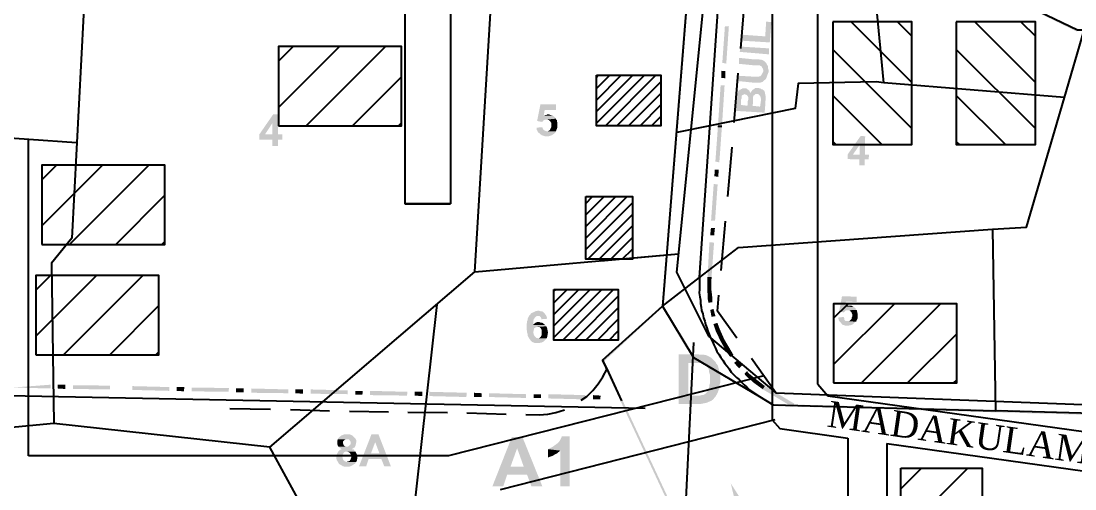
# Model space of a CAD drawing. Header units: metres. Extents: x 297 to 3998, y 336 to 1712.
# Drawn here: x 3272.2 to 3433.7, y 687.2 to 759 of the extents above; entities that cross this region are included whole.
import ezdxf

# ---------------------------------------------------------------- set-up
doc = ezdxf.new("R2010")
doc.units = ezdxf.units.M
doc.header["$MEASUREMENT"] = 0
doc.styles.add('ANAND', font='times.ttf')

msp = doc.modelspace()

# ---------------------------------------------------------------- hatches: boundary and pattern name
at = {"linetype": 'Continuous'}
for color, points in [(0, [(3381.811, 858.823), (3372.781, 741.878), (3372.476, 741.883)]), (0, [(3382.117, 858.818), (3381.811, 858.823), (3372.781, 741.878)]), (0, [(3434.077, 757.663), (3422.162, 763.148), (3422.571, 763.243)]), (0, [(3433.97, 757.36), (3434.077, 757.663), (3422.162, 763.148)]), (0, [(3382.589, 756.876), (3382.472, 755.962), (3386.944, 755.686), (3387.198, 758.835), (3386.385, 758.849), (3386.247, 756.613)]), (0, [(3380.066, 758.138), (3380.278, 752.438), (3379.67, 752.549)]), (0, [(3380.676, 758.128), (3380.066, 758.138), (3380.278, 752.438)]), (0, [(3386.812, 753.857), (3382.342, 754.235), (3382.457, 755.047), (3386.827, 754.772)]), (0, [(3382.225, 753.321), (3382.21, 752.406), (3384.648, 752.163), (3384.75, 752.161), (3385.055, 752.156), (3385.462, 752.15), (3385.562, 752.046), (3385.663, 752.044), (3385.762, 751.839), (3385.862, 751.736), (3385.959, 751.429), (3385.955, 751.226), (3385.827, 749.6), (3385.93, 749.7), (3386.137, 749.9), (3386.344, 750.1), (3386.449, 750.302), (3386.555, 750.606), (3386.662, 750.909), (3386.767, 751.111), (3386.772, 751.416), (3386.675, 751.723), (3386.68, 752.028), (3386.482, 752.336), (3386.384, 752.541), (3386.184, 752.748), (3385.882, 752.956), (3385.578, 753.063), (3385.171, 753.07), (3384.765, 753.076), (3384.561, 753.08)]), (0, [(3379.548, 751.33), (3380.14, 750.202), (3379.53, 750.212)]), (0, [(3380.158, 751.321), (3379.548, 751.33), (3380.14, 750.202)]), (0, [(3382.079, 750.577), (3382.066, 749.763), (3384.401, 749.522), (3384.707, 749.517), (3385.113, 749.51), (3385.418, 749.505), (3385.725, 749.602), (3385.827, 749.6), (3385.955, 751.226), (3385.85, 751.024), (3385.745, 750.822), (3385.537, 750.521), (3385.128, 750.426), (3384.721, 750.432), (3384.518, 750.435)]), (0, [(3379.41, 749.095), (3379.612, 742.784), (3379.002, 742.794)]), (0, [(3380.02, 749.085), (3379.41, 749.095), (3379.612, 742.784)]), (0, [(3381.817, 747.021), (3381.686, 745.192), (3386.157, 744.915), (3386.284, 746.439), (3386.292, 746.948), (3386.301, 747.456), (3386.207, 747.966), (3386.11, 748.273), (3385.809, 748.482), (3385.707, 748.483), (3385.46, 745.842), (3384.343, 745.962), (3384.355, 746.674), (3384.487, 748.503), (3384.385, 748.505), (3384.073, 748.103), (3383.968, 747.901), (3383.97, 748.003), (3383.87, 748.106), (3383.873, 748.31), (3383.771, 748.311), (3383.53, 745.975), (3382.514, 746.094), (3382.523, 746.602), (3382.656, 748.533), (3382.554, 748.535), (3382.451, 748.435), (3382.349, 748.436), (3382.246, 748.336), (3382.142, 748.236), (3382.037, 748.034), (3381.931, 747.731), (3381.926, 747.426), (3381.922, 747.222), (3381.819, 747.122)]), (0, [(3382.656, 748.533), (3382.523, 746.602), (3382.528, 746.907), (3382.633, 747.109), (3382.636, 747.313), (3382.639, 747.516), (3382.743, 747.616), (3382.844, 747.614), (3382.948, 747.714), (3383.049, 747.713), (3383.153, 747.813), (3383.151, 747.711), (3383.455, 747.604), (3383.653, 747.296), (3383.646, 746.889), (3383.54, 746.586), (3383.53, 745.975), (3383.771, 748.311), (3383.369, 748.623), (3382.861, 748.631), (3382.759, 748.633)]), (0, [(3384.487, 748.503), (3384.355, 746.674), (3384.358, 746.878), (3384.362, 747.081), (3384.363, 747.183), (3384.365, 747.284), (3384.472, 747.588), (3384.573, 747.586), (3384.677, 747.686), (3384.78, 747.786), (3384.882, 747.785), (3385.187, 747.78), (3385.287, 747.676), (3385.387, 747.573), (3385.487, 747.469), (3385.582, 747.061), (3385.575, 746.654), (3385.46, 745.842), (3385.707, 748.483), (3385.607, 748.587), (3385.202, 748.695), (3384.693, 748.703), (3384.59, 748.603)]), (0, [(3354.201, 746.178), (3351.801, 746.178), (3351.292, 743.633), (3352.092, 743.488), (3352.238, 743.706), (3352.383, 743.779), (3352.528, 743.851), (3352.747, 743.851), (3354.201, 743.997), (3354.128, 744.069), (3354.056, 744.142), (3353.91, 744.288), (3353.837, 744.36), (3353.692, 744.433), (3352.31, 744.433), (3352.456, 745.306), (3354.201, 745.306)]), (0, [(3311.586, 744.651), (3310.859, 744.651), (3308.75, 741.597), (3308.75, 740.797), (3310.713, 740.797), (3310.713, 739.779), (3311.586, 739.779), (3311.586, 740.797), (3312.24, 740.797), (3312.24, 741.597), (3309.622, 741.597), (3310.713, 743.269)]), (0, [(3311.586, 744.651), (3310.713, 743.269), (3310.713, 741.597), (3309.622, 741.597), (3311.586, 741.597)]), (0, [(3352.965, 744.651), (3352.819, 744.651), (3352.747, 744.578), (3352.601, 744.578), (3352.31, 744.433), (3353.692, 744.433), (3353.619, 744.506), (3353.474, 744.506), (3353.401, 744.578), (3353.256, 744.578), (3353.11, 744.651)]), (0, [(3354.201, 743.997), (3352.747, 743.851), (3352.819, 743.851), (3353.11, 743.779), (3353.328, 743.56), (3353.474, 743.342), (3353.474, 742.979), (3353.474, 742.688), (3353.328, 742.397), (3353.183, 742.179), (3352.892, 742.033), (3352.819, 742.033), (3354.128, 742.033), (3354.201, 742.106), (3354.274, 742.324), (3354.347, 742.47), (3354.419, 742.688), (3354.419, 742.906), (3354.419, 743.124), (3354.419, 743.342), (3354.347, 743.56), (3354.347, 743.779), (3354.201, 743.851)]), (0, [(3379.002, 742.794), (3379.217, 737.297), (3378.608, 737.409)]), (0, [(3379.612, 742.784), (3379.002, 742.794), (3379.217, 737.297)]), (0, [(3352.092, 742.688), (3351.219, 742.615), (3351.219, 742.542), (3351.219, 742.324), (3351.365, 742.106), (3351.438, 741.888), (3351.656, 741.742), (3351.801, 741.597), (3352.019, 741.451), (3352.238, 741.379), (3352.456, 741.306), (3352.674, 741.306), (3352.892, 741.306), (3353.11, 741.306), (3353.328, 741.379), (3353.547, 741.451), (3353.765, 741.597), (3353.983, 741.742), (3354.128, 741.888), (3354.128, 742.033), (3352.819, 742.033), (3352.601, 742.106), (3352.456, 742.179), (3352.31, 742.251), (3352.165, 742.47), (3352.165, 742.542)]), (0, [(3372.476, 741.883), (3370.719, 715.259), (3370.414, 715.264)]), (0, [(3372.781, 741.878), (3372.476, 741.883), (3370.719, 715.259)]), (0, [(3401.561, 741.307), (3400.85, 741.318), (3398.871, 738.502), (3398.859, 737.79), (3400.69, 737.76), (3400.675, 736.845), (3401.488, 736.832), (3401.503, 737.747), (3402.114, 737.737), (3402.125, 738.449), (3399.684, 738.489), (3400.726, 739.998)]), (0, [(3401.561, 741.307), (3400.726, 739.998), (3400.701, 738.472), (3399.684, 738.489), (3401.515, 738.459)]), (0, [(3378.487, 736.19), (3379.079, 735.061), (3378.47, 735.173)]), (0, [(3379.097, 736.18), (3378.487, 736.19), (3379.079, 735.061)]), (0, [(3378.349, 733.954), (3378.562, 728.355), (3377.952, 728.365)]), (0, [(3378.959, 733.944), (3378.349, 733.954), (3378.562, 728.355)]), (0, [(3377.934, 727.247), (3378.424, 726.12), (3377.814, 726.13)]), (0, [(3378.544, 727.237), (3377.934, 727.247), (3378.424, 726.12)]), (0, [(3279.879, 725.671), (3277.043, 721.744), (3276.752, 721.816)]), (0, [(3280.17, 725.598), (3279.879, 725.671), (3277.043, 721.744)]), (0, [(3377.694, 725.013), (3378.011, 719.514), (3377.401, 719.524)]), (0, [(3378.406, 725.001), (3377.694, 725.013), (3378.011, 719.514)]), (0, [(3377.401, 719.524), (3378.011, 719.514), (3377.374, 717.897)]), (0, [(3378.011, 719.514), (3377.374, 717.897), (3377.985, 717.887)]), (0, [(3377.374, 717.897), (3377.985, 717.887), (3377.45, 716.268)]), (0, [(3377.985, 717.887), (3377.45, 716.268), (3378.163, 716.358)]), (0, [(3335.948, 715.49), (3335.584, 715.199), (3335.875, 715.199)]), (0, [(3361.226, 707.072), (3361.526, 706.762), (3370.415, 715.365)]), (0, [(3361.526, 706.762), (3370.415, 715.365), (3370.615, 715.159)]), (0, [(3370.619, 715.362), (3370.412, 715.162), (3375.373, 707.451)]), (0, [(3377.45, 716.268), (3378.163, 716.358), (3377.543, 715.758)]), (0, [(3378.163, 716.358), (3377.543, 715.758), (3378.155, 715.849)]), (0, [(3400.244, 716.709), (3398.007, 716.746), (3397.562, 714.413), (3398.272, 714.3), (3398.375, 714.4), (3398.479, 714.5), (3398.582, 714.6), (3398.684, 714.599), (3398.786, 714.597), (3398.887, 714.595), (3400.211, 714.675), (3400.111, 714.779), (3400.113, 714.88), (3400.013, 714.984), (3399.811, 715.089), (3398.49, 715.212), (3398.604, 715.922), (3400.231, 715.896)]), (0, [(3399.102, 715.304), (3399.001, 715.306), (3398.899, 715.307), (3398.797, 715.309), (3398.592, 715.21), (3398.49, 715.212), (3399.811, 715.089), (3399.711, 715.192), (3399.609, 715.194), (3399.509, 715.297), (3399.306, 715.301), (3399.204, 715.302)]), (0, [(3350.129, 713.817), (3350.056, 713.744), (3349.983, 713.599), (3349.838, 713.308), (3349.838, 713.09), (3349.765, 712.944), (3349.765, 712.726), (3349.692, 712.508), (3349.692, 712.29), (3349.692, 712.072), (3349.692, 711.853), (3349.692, 711.635), (3349.765, 711.417), (3349.765, 711.199), (3349.838, 710.981), (3349.838, 710.763), (3349.983, 710.472), (3350.056, 710.399), (3350.056, 710.326), (3350.274, 710.035), (3350.565, 709.745), (3350.929, 709.599), (3351.292, 709.599), (3351.656, 709.599), (3352.019, 709.672), (3352.31, 709.817), (3352.601, 710.108), (3352.674, 710.181), (3352.747, 710.326), (3351.438, 710.326), (3351.147, 710.399), (3350.929, 710.617), (3350.783, 710.908), (3350.71, 711.199), (3350.783, 711.563), (3350.856, 711.853), (3351.074, 711.999), (3351.365, 712.072), (3352.674, 712.144), (3352.601, 712.29), (3352.528, 712.363), (3350.71, 712.363), (3350.71, 712.508), (3350.71, 712.872), (3350.783, 713.235), (3351.001, 713.526), (3351.147, 713.672), (3351.292, 713.744), (3351.438, 713.744)]), (0, [(3351.51, 714.544), (3351.438, 714.544), (3351.074, 714.471), (3350.783, 714.326), (3350.42, 714.181), (3350.201, 713.89), (3350.129, 713.817), (3351.438, 713.744), (3351.656, 713.744), (3351.729, 713.672), (3351.874, 713.526), (3351.947, 713.381), (3351.947, 713.235), (3352.819, 713.308), (3352.819, 713.453), (3352.674, 713.817), (3352.456, 714.108), (3352.165, 714.399), (3351.947, 714.471), (3351.801, 714.471), (3351.583, 714.544)]), (0, [(3370.412, 715.162), (3375.373, 707.451), (3375.166, 707.251)]), (0, [(3377.728, 714.636), (3378.342, 714.829), (3377.83, 714.634)]), (0, [(3378.342, 714.829), (3377.83, 714.634), (3378.34, 714.727)]), (0, [(3377.83, 714.634), (3378.34, 714.727), (3378.017, 713.613)]), (0, [(3378.34, 714.727), (3378.017, 713.613), (3378.628, 713.705)]), (0, [(3400.211, 714.675), (3398.887, 714.595), (3399.091, 714.592), (3399.192, 714.59), (3399.292, 714.487), (3399.393, 714.384), (3399.493, 714.28), (3399.491, 714.178), (3399.589, 713.973), (3399.584, 713.668), (3399.479, 713.467), (3399.476, 713.263), (3399.373, 713.163), (3399.166, 712.963), (3399.064, 712.965), (3398.861, 712.968), (3400.181, 712.845), (3400.183, 712.946), (3400.393, 713.35), (3400.4, 713.757), (3400.405, 714.062), (3400.31, 714.47), (3400.311, 714.572)]), (0, [(3351.51, 712.799), (3351.438, 712.799), (3351.292, 712.799), (3351.074, 712.726), (3350.929, 712.581), (3350.783, 712.508), (3350.71, 712.363), (3352.528, 712.363), (3352.456, 712.435), (3352.31, 712.508), (3352.165, 712.653), (3352.019, 712.726), (3351.801, 712.726), (3351.656, 712.799)]), (0, [(3352.674, 712.144), (3351.365, 712.072), (3351.438, 712.072), (3351.656, 712.072), (3351.874, 711.853), (3352.019, 711.563), (3352.019, 711.272), (3352.019, 710.981), (3351.947, 710.69), (3351.801, 710.472), (3351.583, 710.326), (3351.438, 710.326), (3352.747, 710.326), (3352.819, 710.399), (3352.892, 710.763), (3352.965, 711.199), (3352.892, 711.563), (3352.819, 711.926), (3352.747, 712.072)]), (0, [(3378.303, 712.49), (3378.917, 712.683), (3378.692, 711.364)]), (0, [(3378.917, 712.683), (3378.692, 711.364), (3379.307, 711.66)]), (0, [(3398.26, 713.588), (3397.445, 713.5), (3397.444, 713.398), (3397.539, 712.99), (3397.839, 712.68), (3398.139, 712.369), (3398.544, 712.261), (3398.951, 712.254), (3399.461, 712.348), (3399.769, 712.546), (3400.08, 712.846), (3400.181, 712.845), (3398.861, 712.968), (3398.759, 712.97), (3398.556, 712.973), (3398.456, 713.076), (3398.356, 713.18), (3398.357, 713.281), (3398.359, 713.383)]), (0, [(3378.692, 711.364), (3379.307, 711.66), (3379.381, 709.929)]), (0, [(3379.307, 711.66), (3379.381, 709.929), (3379.994, 710.122)]), (0, [(3379.381, 709.929), (3379.994, 710.122), (3380.171, 708.492)]), (0, [(3379.994, 710.122), (3380.171, 708.492), (3380.786, 708.787)]), (0, [(3380.171, 708.492), (3380.786, 708.787), (3380.866, 707.463)]), (0, [(3380.786, 708.787), (3380.866, 707.463), (3381.38, 707.76)]), (0, [(3375.8, 707.854), (3372.963, 707.854), (3372.963, 700.218), (3375.872, 700.218), (3376.236, 700.218), (3376.6, 700.291), (3376.963, 700.363), (3377.327, 700.436), (3377.618, 700.582), (3377.981, 700.727), (3378.272, 700.945), (3378.49, 701.236), (3378.636, 701.381), (3374.491, 701.527), (3374.491, 706.545), (3375.218, 706.545), (3378.636, 706.69), (3378.49, 706.836), (3378.272, 707.054), (3378.054, 707.272), (3377.836, 707.417), (3377.545, 707.563), (3377.254, 707.708), (3376.89, 707.781), (3376.6, 707.781), (3376.309, 707.781), (3376.018, 707.854)]), (0, [(3375.373, 707.451), (3375.166, 707.251), (3385.348, 701.591)]), (0, [(3375.166, 707.251), (3385.348, 701.591), (3385.242, 701.288)]), (0, [(3362.118, 705.633), (3361.223, 706.868), (3361.529, 706.965)]), (0, [(3361.811, 705.536), (3362.118, 705.633), (3361.223, 706.868)]), (0, [(3364.379, 700.815), (3361.811, 705.536), (3362.118, 705.633)]), (0, [(3378.636, 706.69), (3375.218, 706.545), (3375.727, 706.545), (3376.018, 706.545), (3376.309, 706.545), (3376.527, 706.472), (3376.745, 706.399), (3376.89, 706.327), (3377.036, 706.181), (3377.327, 705.963), (3377.545, 705.672), (3377.618, 705.454), (3377.618, 705.236), (3377.69, 705.018), (3377.763, 704.799), (3377.763, 704.581), (3377.763, 704.29), (3377.763, 703.854), (3377.763, 703.636), (3377.763, 703.345), (3377.69, 703.127), (3377.69, 702.909), (3377.618, 702.763), (3377.618, 702.545), (3377.399, 702.181), (3377.181, 701.891), (3376.89, 701.672), (3376.672, 701.6), (3376.454, 701.6), (3376.236, 701.527), (3375.945, 701.527), (3374.491, 701.527), (3378.636, 701.381), (3378.708, 701.527), (3378.854, 701.745), (3378.999, 702.036), (3379.072, 702.327), (3379.218, 702.618), (3379.29, 702.909), (3379.29, 703.272), (3379.363, 703.563), (3379.363, 703.927), (3379.363, 704.29), (3379.363, 704.581), (3379.29, 704.945), (3379.218, 705.236), (3379.145, 705.527), (3379.072, 705.818), (3378.999, 706.108), (3378.854, 706.327), (3378.708, 706.472)]), (0, [(3381.462, 706.538), (3381.977, 706.936), (3382.162, 705.814)]), (0, [(3381.977, 706.936), (3382.162, 705.814), (3382.677, 706.213)]), (0, [(3382.162, 705.814), (3382.677, 706.213), (3382.262, 705.711)]), (0, [(3382.677, 706.213), (3382.262, 705.711), (3382.675, 706.111)]), (0, [(3364.072, 700.718), (3364.379, 700.815), (3361.811, 705.536)]), (0, [(3383.062, 704.884), (3383.476, 705.284), (3383.261, 704.576)]), (0, [(3383.476, 705.284), (3383.261, 704.576), (3383.674, 704.976)]), (0, [(3383.261, 704.576), (3383.674, 704.976), (3384.565, 703.435)]), (0, [(3383.674, 704.976), (3384.565, 703.435), (3384.98, 703.937)]), (0, [(3276.752, 702.618), (3276.752, 703.2), (3271.007, 702.763)]), (0, [(3279.006, 702.545), (3279.006, 703.2), (3277.843, 702.618)]), (0, [(3279.006, 703.2), (3277.843, 702.618), (3277.843, 703.2)]), (0, [(3285.842, 703.054), (3280.17, 702.545), (3280.17, 703.127)]), (0, [(3285.842, 702.472), (3285.842, 703.054), (3280.17, 702.545)]), (0, [(3294.932, 702.836), (3289.26, 702.4), (3289.26, 702.981)]), (0, [(3294.932, 702.254), (3294.932, 702.836), (3289.26, 702.4)]), (0, [(3297.187, 702.181), (3297.26, 702.836), (3296.096, 702.254)]), (0, [(3297.26, 702.836), (3296.096, 702.254), (3296.096, 702.836)]), (0, [(3304.095, 702.69), (3298.35, 702.181), (3298.35, 702.763)]), (0, [(3304.023, 702.109), (3304.095, 702.69), (3298.35, 702.181)]), (0, [(3306.35, 702.036), (3306.35, 702.618), (3305.186, 702.036)]), (0, [(3306.35, 702.618), (3305.186, 702.036), (3305.186, 702.618)]), (0, [(3313.186, 702.472), (3307.513, 701.963), (3307.513, 702.618)]), (0, [(3313.186, 701.891), (3313.186, 702.472), (3307.513, 701.963)]), (0, [(3315.44, 701.818), (3315.44, 702.472), (3314.277, 701.891)]), (0, [(3315.44, 702.472), (3314.277, 701.891), (3314.277, 702.472)]), (0, [(3322.276, 702.327), (3316.604, 701.818), (3316.604, 702.472)]), (30, [(3381.517, 703.689), (3383.531, 702.435), (3383.836, 702.43)]), (30, [(3383.531, 702.435), (3383.836, 702.43), (3385.345, 701.388)]), (0, [(3384.565, 703.435), (3384.98, 703.937), (3385.872, 702.498)]), (0, [(3384.98, 703.937), (3385.872, 702.498), (3386.185, 703.002)]), (0, [(3386.185, 703.002), (3385.872, 702.498), (3390.719, 700.283)]), (0, [(3385.872, 702.498), (3390.719, 700.283), (3390.405, 699.779)]), (0, [(3322.276, 701.745), (3322.276, 702.327), (3316.604, 701.818)]), (0, [(3324.53, 701.672), (3324.603, 702.254), (3323.44, 701.672)]), (0, [(3324.603, 702.254), (3323.44, 701.672), (3323.44, 702.254)]), (0, [(3331.439, 702.109), (3325.694, 701.6), (3325.694, 702.254)]), (0, [(3331.366, 701.527), (3331.439, 702.109), (3325.694, 701.6)]), (0, [(3333.693, 701.454), (3333.693, 702.109), (3332.53, 701.527)]), (0, [(3333.693, 702.109), (3332.53, 701.527), (3332.53, 702.109)]), (0, [(3340.529, 701.963), (3334.784, 701.454), (3334.784, 702.109)]), (0, [(3340.457, 701.309), (3340.529, 701.963), (3334.784, 701.454)]), (0, [(3342.784, 701.891), (3341.62, 701.309), (3341.62, 701.963)]), (0, [(3342.784, 701.309), (3342.784, 701.891), (3341.62, 701.309)]), (0, [(3349.62, 701.745), (3343.947, 701.309), (3343.947, 701.891)]), (0, [(3349.62, 701.163), (3349.62, 701.745), (3343.947, 701.309)]), (0, [(3351.874, 701.163), (3351.874, 701.745), (3350.783, 701.163)]), (0, [(3351.874, 701.745), (3350.783, 701.163), (3350.783, 701.745)]), (0, [(3358.71, 701.6), (3353.038, 701.091), (3353.038, 701.745)]), (0, [(3358.71, 700.945), (3358.71, 701.6), (3353.038, 701.091)]), (0, [(3361.037, 701.527), (3359.873, 700.945), (3359.873, 701.6)]), (0, [(3360.964, 700.945), (3361.037, 701.527), (3359.873, 700.945)]), (0, [(3371.554, 685.438), (3364.072, 700.718), (3364.379, 700.815)]), (0, [(3371.346, 685.136), (3371.554, 685.438), (3364.072, 700.718)]), (0, [(3385.348, 701.591), (3385.242, 701.288), (3387.564, 700.233)]), (0, [(3385.242, 701.288), (3387.564, 700.233), (3387.356, 699.931)]), (0, [(3387.463, 700.234), (3387.458, 699.929), (3421.528, 699.373)]), (0, [(3387.458, 699.929), (3421.528, 699.373), (3421.522, 698.966)]), (0, [(3421.528, 699.373), (3421.522, 698.966), (3468.302, 697.999)]), (0, [(3421.522, 698.966), (3468.302, 697.999), (3468.297, 697.694)]), (0, [(3322.131, 695.564), (3321.985, 695.564), (3321.694, 695.564), (3321.331, 695.418), (3321.04, 695.2), (3320.822, 694.982), (3320.749, 694.836), (3322.131, 694.836), (3322.421, 694.836), (3322.567, 694.691), (3322.712, 694.473), (3322.712, 694.255), (3322.712, 694.037), (3322.567, 693.891), (3322.421, 693.746), (3322.131, 693.673), (3320.967, 693.673), (3321.04, 693.527), (3321.258, 693.382), (3321.331, 693.309), (3321.258, 693.237), (3321.112, 693.237), (3320.894, 693.018), (3320.749, 692.8), (3320.603, 692.509), (3320.531, 692.218), (3320.531, 691.928), (3320.603, 691.637), (3320.749, 691.419), (3320.894, 691.128), (3321.04, 690.982), (3321.331, 690.837), (3321.549, 690.691), (3321.84, 690.619), (3322.131, 690.619), (3322.421, 690.619), (3322.712, 690.691), (3323.003, 690.837), (3323.221, 690.982), (3323.294, 691.055), (3323.367, 691.055), (3323.44, 691.128), (3323.512, 691.273), (3323.585, 691.346), (3322.131, 691.346), (3321.912, 691.419), (3321.694, 691.564), (3321.549, 691.782), (3321.476, 692.073), (3321.476, 692.218), (3321.476, 692.437), (3321.621, 692.655), (3321.767, 692.873), (3321.985, 692.946), (3322.131, 692.946), (3323.44, 692.946), (3323.367, 693.018), (3323.294, 693.091), (3323.221, 693.237), (3323.076, 693.309), (3322.93, 693.309), (3323.003, 693.382), (3323.221, 693.527), (3323.367, 693.6), (3323.512, 693.964), (3323.585, 694.327), (3323.585, 694.691), (3323.44, 694.982), (3323.149, 695.273), (3322.858, 695.491), (3322.64, 695.564), (3322.421, 695.564), (3322.276, 695.564)]), (0, [(3320.749, 694.836), (3320.749, 694.764), (3320.676, 694.546), (3320.676, 694.327), (3320.676, 694.109), (3320.749, 693.891), (3320.822, 693.746), (3320.967, 693.673), (3322.131, 693.673), (3322.058, 693.673), (3321.84, 693.746), (3321.694, 693.891), (3321.621, 694.037), (3321.549, 694.255), (3321.549, 694.473), (3321.694, 694.618), (3321.84, 694.764), (3321.985, 694.836), (3322.131, 694.836)]), (0, [(3327.003, 695.564), (3325.912, 695.564), (3324.021, 690.691), (3325.112, 690.691), (3325.476, 691.782), (3327.439, 691.782), (3325.839, 692.655), (3326.494, 694.4)]), (0, [(3327.003, 695.564), (3326.494, 694.4), (3327.148, 692.655), (3325.839, 692.655), (3327.439, 691.782), (3327.876, 690.691), (3328.894, 690.691)]), (0, [(3349.038, 695.2), (3347.438, 695.2), (3344.456, 687.637), (3346.129, 687.637), (3346.711, 689.382), (3349.765, 689.382), (3347.22, 690.619), (3348.238, 693.455)]), (0, [(3349.038, 695.2), (3348.238, 693.455), (3349.256, 690.619), (3347.22, 690.619), (3349.765, 689.382), (3350.42, 687.637), (3352.092, 687.637)]), (0, [(3356.31, 695.273), (3355.074, 695.273), (3355.074, 695.2), (3354.928, 694.909), (3354.783, 694.618), (3354.565, 694.327), (3354.274, 694.109), (3353.983, 693.891), (3353.692, 693.673), (3353.401, 693.527), (3353.11, 693.382), (3352.965, 693.309), (3354.856, 693.091), (3354.856, 687.637), (3356.31, 687.637)]), (0, [(3323.44, 692.946), (3322.131, 692.946), (3322.421, 692.873), (3322.64, 692.728), (3322.785, 692.437), (3322.858, 692.218), (3322.785, 691.928), (3322.712, 691.709), (3322.567, 691.491), (3322.276, 691.419), (3322.131, 691.346), (3323.585, 691.346), (3323.658, 691.491), (3323.73, 691.782), (3323.73, 692.146), (3323.73, 692.437), (3323.585, 692.728), (3323.512, 692.873)]), (0, [(3352.965, 693.309), (3352.965, 692), (3353.038, 692.073), (3353.256, 692.146), (3353.474, 692.218), (3353.692, 692.291), (3353.91, 692.437), (3354.128, 692.582), (3354.347, 692.655), (3354.492, 692.8), (3354.71, 692.946), (3354.856, 693.091)]), (0, [(3381.69, 685.092), (3380.963, 688.073), (3382.635, 685.455)])]:
    msp.add_hatch(color=color, dxfattribs=at).paths.add_polyline_path(points)
h = msp.add_hatch()
h.set_pattern_fill('ANSI31', color=2, scale=40, angle=90, style=0)
h.set_pattern_definition([(135, (4104.9307, -5115.612), (-3.535534, -3.535534), [])])
h.paths.add_polyline_path([(3396.586, 740.008), (3408.726, 740.008), (3408.726, 758.856), (3396.586, 758.856)])
h = msp.add_hatch()
h.set_pattern_fill('ANSI31', color=2, scale=40, angle=90, style=0)
h.set_pattern_definition([(135, (4123.87, -5115.612), (-3.535534, -3.535534), [])])
h.paths.add_polyline_path([(3415.525, 740.008), (3427.666, 740.008), (3427.666, 758.856), (3415.525, 758.856)])
h = msp.add_hatch()
h.set_pattern_fill('ANSI31', color=2, scale=40, angle=180, style=0)
h.set_pattern_definition([(225, (9186.1544, 1451.246), (3.535534, -3.535534), [])])
h.paths.add_polyline_path([(3330.534, 742.901), (3330.534, 755.042), (3311.687, 755.042), (3311.687, 742.901)])
h = msp.add_hatch()
h.set_pattern_fill('ANSI31', color=0, scale=10, style=0)
h.set_pattern_definition([(45, (-2522.402, 473.1688), (-0.88388348, 0.88388348), [])])
h.paths.add_polyline_path([(3360.4, 750.647), (3370.257, 750.647), (3370.257, 742.905), (3360.4, 742.905)])
h = msp.add_hatch()
h.set_pattern_fill('ANSI31', color=2, scale=40, angle=180, style=0)
h.set_pattern_definition([(225, (9149.892, 1433.057), (3.535534, -3.535534), [])])
h.paths.add_polyline_path([(3294.272, 724.713), (3294.272, 736.853), (3275.424, 736.853), (3275.424, 724.713)])
h = msp.add_hatch()
h.set_pattern_fill('ANSI31', color=0, scale=10, style=0)
h.set_pattern_definition([(45, (-2528.0353, 439.1934), (-0.88388348, 0.88388348), [])])
h.paths.add_polyline_path([(3358.747, 732.045), (3365.899, 732.045), (3365.899, 722.453), (3358.747, 722.453)])
h = msp.add_hatch()
h.set_pattern_fill('ANSI31', color=2, scale=40, angle=180, style=0)
h.set_pattern_definition([(225, (9148.971, 1416.1344), (3.535534, -3.535534), [])])
h.paths.add_polyline_path([(3293.351, 707.79), (3293.351, 719.93), (3274.503, 719.93), (3274.503, 707.79)])
h = msp.add_hatch()
h.set_pattern_fill('ANSI31', color=0, scale=10, style=0)
h.set_pattern_definition([(45, (-2528.9198, 440.3085), (-0.88388348, 0.88388348), [])])
h.paths.add_polyline_path([(3353.883, 717.787), (3363.739, 717.787), (3363.739, 710.045), (3353.883, 710.045)])
h = msp.add_hatch()
h.set_pattern_fill('ANSI31', color=2, scale=40, angle=180, style=0)
h.set_pattern_definition([(225, (9271.1973, 1411.8296), (3.535534, -3.535534), [])])
h.paths.add_polyline_path([(3415.577, 703.485), (3415.577, 715.625), (3396.73, 715.625), (3396.73, 703.485)])
h = msp.add_hatch()
h.set_pattern_fill('ANSI31', color=2, scale=40, style=0)
h.set_pattern_definition([(45, (-2453.523, 723.9373), (-3.535534, 3.535534), [])])
h.paths.add_polyline_path([(3419.483, 683.657), (3419.483, 690.387), (3407.044, 690.387), (3407.044, 683.657)])

# ---------------------------------------------------------------- linework, layer by layer
at = {"color": 2}
for p, q in [((3331.014, 854.09), (3331.014, 730.947)), ((3338.014, 853.819), (3338.014, 730.947)), ((3394.322, 703.26), (3394.322, 760.07)), ((3273.399, 692.292), (3273.399, 740.871)), ((3338.014, 730.947), (3331.014, 730.947)), ((3331.014, 730.947), (3338.014, 730.947)), ((3386.017, 704.581), (3337.739, 692.292)), ((3394.322, 703.26), (3395.845, 701.505)), ((3387.322, 697.797), (3388.468, 696.477)), ((3398.878, 695.024), (3398.878, 600.555)), ((3404.878, 694.186), (3404.878, 517.913)), ((3337.739, 692.292), (3273.399, 692.292))]:
    msp.add_line(p, q, dxfattribs=at)
at = {"color": 0, "linetype": 'Continuous'}
for p, q in [((3380.017, 794.03), (3372.673, 720.435)), ((3372.673, 720.435), (3377.545, 710.617)), ((3377.545, 710.617), (3387.871, 701.963)), ((3387.871, 701.963), (3481.538, 698.4))]:
    msp.add_line(p, q, dxfattribs=at)
for points in [[(3376.182, 719.646), (3388.849, 903.571), (3385.676, 1014.509), (3385.605, 1016.443), (3385.535, 1018.377), (3385.26, 1020.212), (3384.985, 1022.048), (3384.405, 1023.889)], [(3385.139, 944.222), (3385.485, 903.117), (3370.515, 715.262), (3375.269, 707.351), (3385.345, 701.388)], [(3404.442, 749.5), (3401.394, 780.883), (3394.935, 784.04), (3393.361, 855.887)], [(3435.092, 757.545), (3434.075, 757.561), (3422.367, 763.246), (3427.208, 779.342), (3419.903, 786.786), (3415.687, 833.854), (3408.758, 851.872)], [(3281.042, 780.721), (3282.861, 780.503), (3280.024, 725.671), (3276.897, 721.816), (3277.261, 697.236)], [(3310.35, 693.6), (3341.766, 720.507), (3344.311, 762.759)], [(3382.49, 754.76), (3383.145, 762.323)], [(3432.075, 747.218), (3435.092, 757.545)], [(3381.472, 743.415), (3382.126, 750.978)], [(3432.075, 747.218), (3404.442, 749.5), (3403.223, 749.621), (3391.317, 749.409), (3390.847, 745.551), (3377.783, 742.916)], [(3421.064, 727.051), (3426.258, 727.373), (3432.075, 747.218)], [(3377.783, 742.916), (3372.679, 741.88)], [(3379.612, 742.784), (3379.002, 742.794)], [(3251.445, 742.397), (3280.752, 740.361)], [(3380.527, 732.07), (3381.181, 739.633)], [(3379.508, 720.726), (3380.163, 728.289)], [(3370.515, 715.262), (3376.182, 719.646), (3382.157, 724.228), (3421.064, 727.051)], [(3421.064, 727.051), (3421.525, 699.17)], [(3341.766, 720.507), (3372.963, 723.271)], [(3361.037, 722.18), (3372.963, 723.271)], [(3376.182, 719.646), (3376.152, 717.815), (3376.144, 717.306), (3376.236, 716.694), (3376.329, 716.184), (3376.321, 715.676), (3376.413, 715.064), (3376.506, 714.554), (3376.701, 714.042), (3376.793, 713.43), (3376.988, 712.918), (3377.081, 712.408), (3377.276, 711.896), (3377.472, 711.384), (3377.667, 710.872), (3377.862, 710.361), (3378.159, 709.847), (3378.354, 709.335), (3378.65, 708.822), (3378.846, 708.31), (3379.144, 707.898), (3379.441, 707.385), (3379.739, 706.973), (3380.036, 706.459), (3380.436, 706.046), (3380.735, 705.634), (3381.032, 705.121), (3381.432, 704.707), (3381.832, 704.294), (3382.234, 703.982), (3382.634, 703.569), (3383.034, 703.155), (3383.436, 702.843), (3383.836, 702.43), (3385.345, 701.388)], [(3378.011, 719.514), (3377.401, 719.524)], [(3381.908, 710.326), (3378.927, 714.471), (3379.145, 716.944)], [(3335.948, 715.49), (3329.548, 658.403), (3310.35, 693.6)], [(3361.326, 706.968), (3370.515, 715.262)], [(3372.382, 650.258), (3375.3, 709.657)], [(3367.873, 699.563), (2913.347, 708.606)], [(3387.871, 701.963), (3384.163, 707.199)], [(3358.072, 700.816), (3358.896, 701.413), (3359.826, 702.313), (3360.656, 703.317), (3361.386, 704.424), (3362.016, 705.635)], [(3362.016, 705.635), (3361.326, 706.968)], [(3364.276, 700.715), (3362.016, 705.635)], [(3385.345, 701.388), (3387.461, 700.133)], [(3484.649, 702.31), (3482.23, 697.466), (3468.3, 697.897), (3421.525, 699.17)], [(3304.236, 699.558), (3310.44, 699.457)], [(3313.491, 699.407), (3319.49, 699.208)], [(3322.541, 699.158), (3328.541, 699.06)], [(3349.592, 698.615), (3351.626, 698.581), (3352.95, 698.661), (3354.176, 698.947), (3355.504, 699.332)], [(3387.461, 700.133), (3421.525, 699.17)], [(3331.491, 699.012), (3337.593, 698.912)], [(3340.542, 698.864), (3346.541, 698.664)], [(3310.35, 693.6), (3277.261, 697.236), (3246.572, 694.327), (3236.682, 634.695), (3252.099, 632.659), (3249.263, 573.681), (3331.294, 587.28), (3355.946, 528.739), (3409.654, 518.832)]]:
    msp.add_lwpolyline(points, dxfattribs=at)
at = {"color": 2}
for points in [[(3387.322, 850.911), (3387.322, 697.797)], [(3395.845, 701.505), (3531.283, 682.599), (3537.261, 678.065), (3540.153, 670.938), (3540.153, 651.364)], [(3387.744, 697.798), (3345.616, 687.074)], [(3388.468, 696.477), (3398.878, 695.024)], [(3404.878, 694.186), (3453.827, 687.353)]]:
    msp.add_lwpolyline(points, dxfattribs=at)
for points in [[(3396.586, 758.856), (3396.586, 740.008), (3408.726, 740.008), (3408.726, 758.856)], [(3415.525, 758.856), (3415.525, 740.008), (3427.666, 740.008), (3427.666, 758.856)], [(3311.687, 742.901), (3330.534, 742.901), (3330.534, 755.042), (3311.687, 755.042)], [(3275.424, 724.713), (3294.272, 724.713), (3294.272, 736.853), (3275.424, 736.853)], [(3274.503, 707.79), (3293.351, 707.79), (3293.351, 719.93), (3274.503, 719.93)], [(3396.73, 703.485), (3415.577, 703.485), (3415.577, 715.625), (3396.73, 715.625)], [(3407.044, 690.387), (3419.483, 690.387), (3419.483, 683.657), (3407.044, 683.657)]]:
    msp.add_lwpolyline(points, close=True, dxfattribs=at)
at = {"color": 0}
for points in [[(3360.4, 750.647), (3370.257, 750.647), (3370.257, 742.905), (3360.4, 742.905)], [(3358.747, 732.045), (3365.899, 732.045), (3365.899, 722.453), (3358.747, 722.453)], [(3353.883, 717.787), (3363.739, 717.787), (3363.739, 710.045), (3353.883, 710.045)]]:
    msp.add_lwpolyline(points, close=True, dxfattribs=at)
at = {"color": 1, "linetype": 'ByBlock'}
msp.add_circle((3312.782, 1009.358), 500, dxfattribs=at)

# ---------------------------------------------------------------- texts
at = {"color": 1, "style": 'ANAND'}
msp.add_text('MADAKULAM MAIN ROAD ', height=4, rotation=351.75487, dxfattribs=at).set_placement((3395.594, 696.79))

doc.saveas('drawing.dxf')
